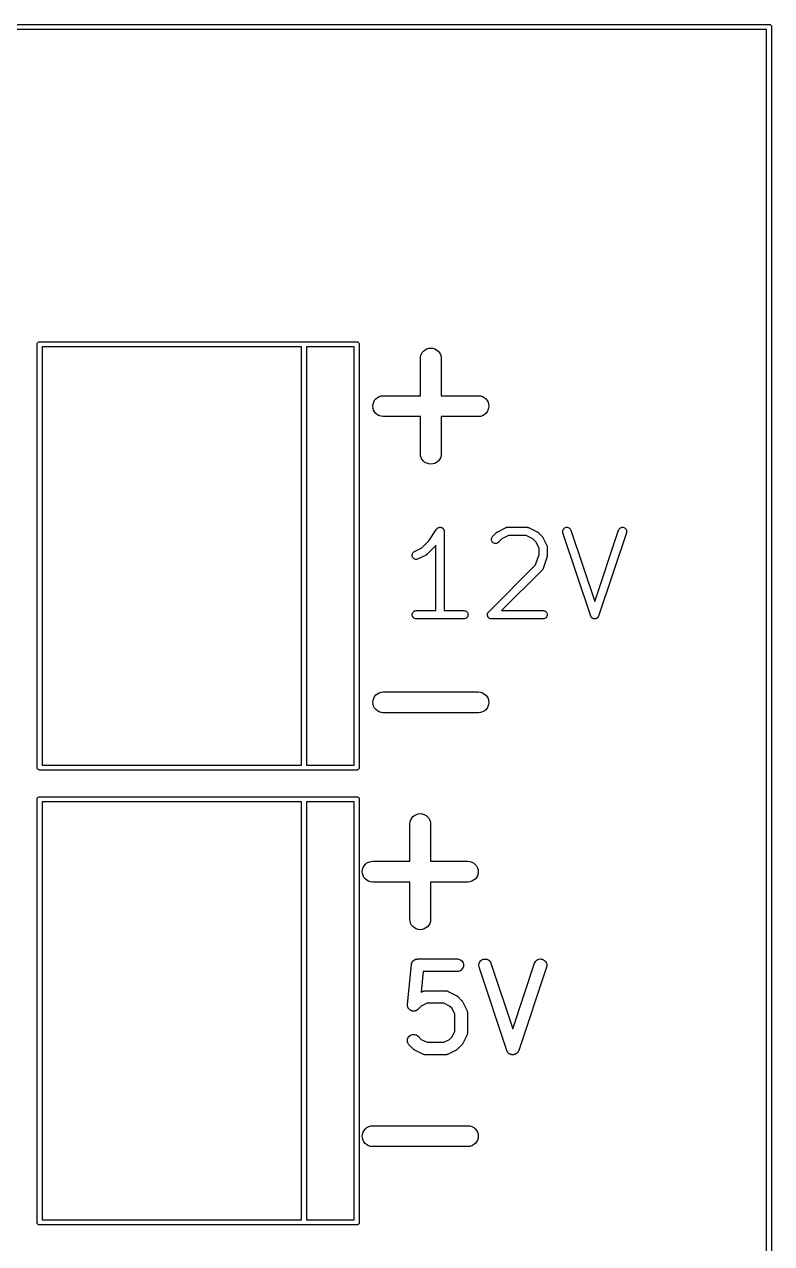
# Model space of a CAD drawing. Extents: x 42 to 158, y -102 to -39.
# Drawn here: x 140.35 to 158.3, y -68.33 to -39.06 of the extents above; entities that cross this region are included whole.
import ezdxf

# ---------------------------------------------------------------- set-up
doc = ezdxf.new("R2010")
doc.units = 0
doc.header["$MEASUREMENT"] = 0
doc.layers.add('BLACK', color=7, linetype='CONTINUOUS')

msp = doc.modelspace()

# ---------------------------------------------------------------- linework, layer by layer
at = {"layer": 'BLACK', "linetype": 'CONTINUOUS'}
for p, q in [((41.6589, -39.056), (158.239, -39.056)), ((158.182, -39.176), (41.716, -39.176)), ((158.182, -101.54), (158.182, -39.176)), ((158.239, -39.056), (158.242, -39.0557)), ((158.242, -39.0557), (158.245, -39.056)), ((158.245, -39.056), (158.245, -39.056)), ((158.245, -39.056), (158.254, -39.0569)), ((158.254, -39.0569), (158.265, -39.0603)), ((158.265, -39.0603), (158.275, -39.0659)), ((158.275, -39.0659), (158.285, -39.0734)), ((158.285, -39.0734), (158.292, -39.0825)), ((158.292, -39.0825), (158.298, -39.0929)), ((158.298, -39.0929), (158.301, -39.1042)), ((158.301, -39.1042), (158.302, -39.116)), ((158.302, -39.116), (158.302, -39.1189)), ((158.302, -39.1189), (158.302, -101.597)), ((140.656, -46.736), (140.657, -46.7242)), ((140.656, -46.7389), (140.656, -46.736)), ((140.656, -56.893), (140.656, -46.7389)), ((140.657, -46.7242), (140.66, -46.7129)), ((140.66, -46.7129), (140.666, -46.7025)), ((140.666, -46.7025), (140.673, -46.6934)), ((140.673, -46.6934), (140.683, -46.6859)), ((140.683, -46.6859), (140.693, -46.6803)), ((140.693, -46.6803), (140.704, -46.6769)), ((140.704, -46.6769), (140.713, -46.676)), ((140.713, -46.676), (140.716, -46.6757)), ((140.716, -46.6757), (140.719, -46.676)), ((140.719, -46.676), (147.063, -46.676)), ((140.776, -46.796), (140.776, -56.836)), ((147.006, -46.796), (140.776, -46.796)), ((147.006, -56.836), (147.006, -46.796)), ((147.063, -46.676), (147.066, -46.6757)), ((147.066, -46.6757), (147.069, -46.676)), ((147.069, -46.676), (148.333, -46.676)), ((147.126, -46.796), (147.126, -56.836)), ((148.276, -46.796), (147.126, -46.796)), ((148.276, -56.836), (148.276, -46.796)), ((148.333, -46.676), (148.336, -46.6757)), ((148.336, -46.6757), (148.339, -46.676)), ((148.339, -46.676), (148.348, -46.6769)), ((148.348, -46.6769), (148.359, -46.6803)), ((148.359, -46.6803), (148.369, -46.6859)), ((148.369, -46.6859), (148.379, -46.6934)), ((148.379, -46.6934), (148.386, -46.7025)), ((148.386, -46.7025), (148.392, -46.7129)), ((148.392, -46.7129), (148.395, -46.7242)), ((148.395, -46.7242), (148.396, -46.736)), ((148.396, -46.736), (148.396, -46.7389)), ((148.396, -46.7389), (148.396, -56.8931)), ((150.02, -46.8456), (150.067, -46.8319)), ((150.067, -46.8319), (150.116, -46.8274)), ((150.116, -46.8274), (150.164, -46.8325)), ((149.864, -47.0739), (149.869, -47.0254)), ((149.864, -47.0774), (149.864, -47.0739)), ((149.864, -47.9703), (149.864, -47.0774)), ((149.869, -47.0254), (149.884, -46.9789)), ((149.884, -46.9789), (149.908, -46.9362)), ((149.908, -46.9362), (149.939, -46.8988)), ((149.939, -46.8988), (149.977, -46.8682)), ((149.977, -46.8682), (150.02, -46.8456)), ((150.164, -46.8325), (150.211, -46.847)), ((150.211, -46.847), (150.254, -46.8702)), ((150.254, -46.8702), (150.291, -46.9013)), ((150.291, -46.9013), (150.322, -46.9391)), ((150.322, -46.9391), (150.345, -46.9822)), ((150.345, -46.9822), (150.359, -47.0289)), ((150.359, -47.0289), (150.364, -47.0774)), ((150.364, -47.0774), (150.364, -47.9703)), ((148.833, -48.0121), (148.876, -47.9891)), ((148.876, -47.9891), (148.923, -47.975)), ((148.923, -47.975), (148.971, -47.9703)), ((148.971, -47.9703), (149.864, -47.9703)), ((150.364, -47.9703), (151.257, -47.9703)), ((151.257, -47.9703), (151.26, -47.9703)), ((151.26, -47.9703), (151.309, -47.9757)), ((151.309, -47.9757), (151.355, -47.9905)), ((151.355, -47.9905), (151.398, -48.014)), ((148.721, -48.2185), (148.726, -48.17)), ((148.726, -48.2671), (148.721, -48.2185)), ((148.726, -48.17), (148.741, -48.1234)), ((148.739, -48.3139), (148.726, -48.2671)), ((148.741, -48.1234), (148.764, -48.0805)), ((148.764, -48.0805), (148.795, -48.0429)), ((148.795, -48.0429), (148.833, -48.0121)), ((151.398, -48.014), (151.435, -48.0454)), ((151.435, -48.0454), (151.466, -48.0834)), ((151.466, -48.0834), (151.489, -48.1266)), ((151.502, -48.2706), (151.487, -48.3172)), ((151.489, -48.1266), (151.502, -48.1734)), ((151.502, -48.1734), (151.507, -48.222)), ((151.507, -48.222), (151.502, -48.2706)), ((148.762, -48.3572), (148.739, -48.3139)), ((148.793, -48.3952), (148.762, -48.3572)), ((148.83, -48.4266), (148.793, -48.3952)), ((148.873, -48.4501), (148.83, -48.4266)), ((148.919, -48.4648), (148.873, -48.4501)), ((148.968, -48.4703), (148.919, -48.4648)), ((148.971, -48.4703), (148.968, -48.4703)), ((149.864, -48.4703), (148.971, -48.4703)), ((149.864, -49.3631), (149.864, -48.4703)), ((151.257, -48.4703), (150.364, -48.4703)), ((150.364, -48.4703), (150.364, -49.3631)), ((151.305, -48.4655), (151.257, -48.4703)), ((151.352, -48.4514), (151.305, -48.4655)), ((151.395, -48.4285), (151.352, -48.4514)), ((151.433, -48.3977), (151.395, -48.4285)), ((151.464, -48.3601), (151.433, -48.3977)), ((151.487, -48.3172), (151.464, -48.3601)), ((149.869, -49.4117), (149.864, -49.3631)), ((149.883, -49.4584), (149.869, -49.4117)), ((149.906, -49.5015), (149.883, -49.4584)), ((150.344, -49.4616), (150.32, -49.5044)), ((150.359, -49.4151), (150.344, -49.4616)), ((150.364, -49.3666), (150.359, -49.4151)), ((150.364, -49.3631), (150.364, -49.3666)), ((149.937, -49.5393), (149.906, -49.5015)), ((149.974, -49.5704), (149.937, -49.5393)), ((150.017, -49.5936), (149.974, -49.5704)), ((150.064, -49.608), (150.017, -49.5936)), ((150.112, -49.6131), (150.064, -49.608)), ((150.161, -49.6087), (150.112, -49.6131)), ((150.208, -49.5949), (150.161, -49.6087)), ((150.251, -49.5723), (150.208, -49.5949)), ((150.289, -49.5418), (150.251, -49.5723)), ((150.32, -49.5044), (150.289, -49.5418)), ((150.068, -51.4508), (150.253, -51.1733)), ((150.253, -51.1733), (150.254, -51.1723)), ((150.254, -51.1721), (150.261, -51.1644)), ((150.254, -51.1723), (150.254, -51.1721)), ((150.254, -51.1723), (150.254, -51.1723)), ((150.254, -51.1723), (150.254, -51.1723)), ((150.261, -51.1644), (150.267, -51.1573)), ((150.267, -51.1572), (150.275, -51.1508)), ((150.267, -51.1573), (150.267, -51.1572)), ((150.267, -51.1573), (150.267, -51.1573)), ((150.275, -51.1508), (150.282, -51.1451)), ((150.282, -51.145), (150.291, -51.1404)), ((150.282, -51.1451), (150.282, -51.145)), ((150.282, -51.1451), (150.282, -51.1451)), ((150.291, -51.1404), (150.299, -51.136)), ((150.299, -51.136), (150.308, -51.1334)), ((150.299, -51.136), (150.299, -51.136)), ((150.299, -51.136), (150.299, -51.136)), ((150.308, -51.1334), (150.318, -51.1305)), ((150.318, -51.1305), (150.327, -51.1297)), ((150.318, -51.1305), (150.318, -51.1305)), ((150.318, -51.1305), (150.318, -51.1305)), ((150.327, -51.1297), (150.337, -51.1288)), ((150.337, -51.1288), (150.337, -51.1288)), ((150.337, -51.1288), (150.346, -51.1297)), ((150.337, -51.1288), (150.337, -51.1288)), ((150.346, -51.1297), (150.357, -51.1308)), ((150.357, -51.1308), (150.357, -51.1308)), ((150.357, -51.1308), (150.357, -51.1308)), ((150.357, -51.1308), (150.365, -51.1335)), ((150.365, -51.1335), (150.375, -51.1366)), ((150.375, -51.1366), (150.375, -51.1366)), ((150.375, -51.1366), (150.375, -51.1366)), ((150.375, -51.1366), (150.384, -51.1412)), ((150.384, -51.1412), (150.392, -51.1459)), ((150.392, -51.1459), (150.392, -51.1459)), ((150.392, -51.1459), (150.393, -51.1459)), ((150.393, -51.1459), (150.4, -51.1522)), ((150.4, -51.1522), (150.407, -51.1583)), ((150.407, -51.1583), (150.407, -51.1584)), ((150.407, -51.1584), (150.408, -51.1584)), ((150.408, -51.1584), (150.414, -51.1658)), ((150.414, -51.1658), (150.42, -51.1734)), ((150.42, -51.1734), (150.42, -51.1735)), ((150.42, -51.1735), (150.42, -51.1736)), ((150.42, -51.1736), (150.424, -51.182)), ((150.424, -51.182), (150.429, -51.1907)), ((150.429, -51.1907), (150.429, -51.1907)), ((150.429, -51.1907), (150.429, -51.1908)), ((150.429, -51.1908), (150.432, -51.1995)), ((150.432, -51.1995), (150.435, -51.2093)), ((150.435, -51.2093), (150.435, -51.2094)), ((150.435, -51.2094), (150.435, -51.2095)), ((150.435, -51.2095), (150.435, -51.2185)), ((150.435, -51.2185), (150.436, -51.2288)), ((151.72, -51.2346), (151.911, -51.1393)), ((151.911, -51.1393), (151.912, -51.1387)), ((151.912, -51.1387), (151.915, -51.1377)), ((151.915, -51.1377), (151.917, -51.1363)), ((151.917, -51.1363), (151.924, -51.1343)), ((151.924, -51.1343), (151.93, -51.132)), ((151.93, -51.132), (151.933, -51.1315)), ((151.933, -51.1315), (151.936, -51.1307)), ((151.936, -51.1307), (151.943, -51.13)), ((151.943, -51.13), (151.95, -51.1289)), ((151.95, -51.1289), (151.953, -51.129)), ((151.953, -51.129), (151.956, -51.1288)), ((151.956, -51.1288), (152.432, -51.1288)), ((152.432, -51.1288), (152.433, -51.1288)), ((152.433, -51.1288), (152.436, -51.1291)), ((152.436, -51.1291), (152.439, -51.129)), ((152.439, -51.129), (152.446, -51.1302)), ((152.446, -51.1302), (152.453, -51.1309)), ((152.453, -51.1309), (152.455, -51.1318)), ((152.455, -51.1318), (152.458, -51.1323)), ((152.458, -51.1323), (152.465, -51.1348)), ((152.465, -51.1348), (152.471, -51.1368)), ((152.471, -51.1368), (152.474, -51.1383)), ((152.474, -51.1383), (152.476, -51.1393)), ((152.476, -51.1393), (152.667, -51.2346)), ((153.284, -51.2205), (153.288, -51.2013)), ((153.285, -51.24), (153.284, -51.2205)), ((153.288, -51.2013), (153.295, -51.1831)), ((153.295, -51.1831), (153.306, -51.1667)), ((153.306, -51.1667), (153.319, -51.1526)), ((153.319, -51.1526), (153.335, -51.1415)), ((153.335, -51.1415), (153.353, -51.1337)), ((153.353, -51.1337), (153.372, -51.1295)), ((153.372, -51.1295), (153.392, -51.1291)), ((153.392, -51.1291), (153.411, -51.1324)), ((153.411, -51.1324), (153.429, -51.1395)), ((153.429, -51.1395), (153.446, -51.1499)), ((153.446, -51.1499), (153.46, -51.1634)), ((153.46, -51.1634), (153.471, -51.1793)), ((153.471, -51.1793), (153.479, -51.1971)), ((153.479, -51.1971), (154.051, -52.9125)), ((154.051, -52.9125), (154.623, -51.1971)), ((154.623, -51.1958), (154.631, -51.1781)), ((154.623, -51.1971), (154.623, -51.1958)), ((154.631, -51.1781), (154.643, -51.1623)), ((154.643, -51.1623), (154.657, -51.1491)), ((154.657, -51.1491), (154.674, -51.1389)), ((154.674, -51.1389), (154.692, -51.1321)), ((154.692, -51.1321), (154.711, -51.129)), ((154.711, -51.129), (154.731, -51.1296)), ((154.731, -51.1296), (154.75, -51.1341)), ((154.75, -51.1341), (154.767, -51.1422)), ((154.767, -51.1422), (154.783, -51.1536)), ((154.783, -51.1536), (154.797, -51.1678)), ((154.797, -51.1678), (154.807, -51.1844)), ((154.807, -51.1844), (154.814, -51.2026)), ((154.814, -51.2026), (154.817, -51.2218)), ((154.817, -51.2218), (154.817, -51.2414)), ((149.896, -51.6228), (150.068, -51.4508)), ((150.436, -51.2288), (150.436, -53.1288)), ((151.57, -51.4189), (151.572, -51.3995)), ((151.572, -51.4383), (151.57, -51.4189)), ((151.572, -51.3995), (151.577, -51.3808)), ((151.577, -51.457), (151.572, -51.4383)), ((151.577, -51.3808), (151.587, -51.3636)), ((151.586, -51.4743), (151.577, -51.457)), ((151.599, -51.4895), (151.586, -51.4743)), ((151.587, -51.3636), (151.599, -51.3485)), ((151.599, -51.3485), (151.694, -51.2533)), ((151.614, -51.5019), (151.599, -51.4895)), ((151.631, -51.5113), (151.614, -51.5019)), ((151.649, -51.5171), (151.631, -51.5113)), ((151.707, -51.5121), (151.688, -51.5175)), ((151.694, -51.2533), (151.695, -51.2523)), ((151.695, -51.2523), (151.7, -51.2488)), ((151.7, -51.2488), (151.704, -51.2449)), ((151.704, -51.2449), (151.707, -51.2427)), ((151.707, -51.2427), (151.711, -51.2401)), ((151.724, -51.5031), (151.707, -51.5121)), ((151.711, -51.2401), (151.716, -51.2375)), ((151.716, -51.2375), (151.72, -51.2346)), ((151.74, -51.4909), (151.724, -51.5031)), ((151.741, -51.4899), (151.74, -51.4909)), ((151.824, -51.4062), (151.741, -51.4899)), ((151.979, -51.3288), (151.824, -51.4062)), ((152.408, -51.3288), (151.979, -51.3288)), ((152.563, -51.4062), (152.408, -51.3288)), ((152.635, -51.4785), (152.563, -51.4062)), ((152.713, -51.6333), (152.635, -51.4785)), ((152.667, -51.2346), (152.668, -51.2352)), ((152.668, -51.2352), (152.673, -51.2382)), ((152.673, -51.2382), (152.678, -51.2409)), ((152.678, -51.2409), (152.681, -51.2435)), ((152.681, -51.2435), (152.685, -51.2458)), ((152.685, -51.2458), (152.689, -51.2497)), ((152.689, -51.2497), (152.693, -51.2533)), ((152.693, -51.2533), (152.788, -51.3485)), ((152.788, -51.3485), (152.789, -51.3495)), ((152.789, -51.3495), (152.793, -51.3539)), ((152.793, -51.3539), (152.796, -51.358)), ((152.796, -51.358), (152.799, -51.3615)), ((152.799, -51.3615), (152.801, -51.3648)), ((152.801, -51.3648), (152.804, -51.3698)), ((152.804, -51.3698), (152.807, -51.3745)), ((152.807, -51.3745), (152.902, -51.565)), ((153.289, -51.2591), (153.285, -51.24)), ((153.289, -51.2604), (153.289, -51.2591)), ((153.956, -53.2604), (153.289, -51.2604)), ((154.812, -51.2604), (154.146, -53.2604)), ((154.817, -51.2414), (154.812, -51.2604)), ((149.665, -51.8068), (149.666, -51.7873)), ((149.668, -51.826), (149.665, -51.8068)), ((149.666, -51.7873), (149.67, -51.7682)), ((149.67, -51.7682), (149.678, -51.7504)), ((149.678, -51.7504), (149.69, -51.7345)), ((149.69, -51.7345), (149.704, -51.7211)), ((149.704, -51.7211), (149.72, -51.7107)), ((149.72, -51.7107), (149.896, -51.6228)), ((150, -51.7944), (149.81, -51.8896)), ((150.005, -51.7914), (150, -51.7944)), ((150.01, -51.7888), (150.005, -51.7914)), ((150.013, -51.7862), (150.01, -51.7888)), ((150.017, -51.784), (150.013, -51.7862)), ((150.021, -51.7801), (150.017, -51.784)), ((150.025, -51.7766), (150.021, -51.7801)), ((150.026, -51.7757), (150.025, -51.7766)), ((150.217, -51.5852), (150.026, -51.7757)), ((150.223, -51.5781), (150.217, -51.5852)), ((150.228, -51.5711), (150.223, -51.5781)), ((150.229, -51.5701), (150.228, -51.5711)), ((150.236, -51.559), (150.229, -51.5699)), ((150.229, -51.5699), (150.229, -51.5701)), ((150.229, -51.5701), (150.229, -51.5701)), ((150.229, -51.5701), (150.229, -51.5701)), ((150.236, -53.1288), (150.236, -51.559)), ((151.669, -51.5192), (151.649, -51.5171)), ((151.688, -51.5175), (151.669, -51.5192)), ((152.63, -52.0319), (152.713, -51.784)), ((152.713, -51.784), (152.713, -51.6333)), ((152.902, -51.565), (152.903, -51.5662)), ((152.903, -51.5662), (152.904, -51.569)), ((152.904, -51.569), (152.905, -51.5716)), ((152.905, -51.5716), (152.907, -51.5782)), ((152.907, -51.5782), (152.909, -51.5846)), ((152.909, -51.5846), (152.91, -51.5875)), ((152.91, -51.5875), (152.911, -51.5903)), ((152.911, -51.5903), (152.911, -51.5971)), ((152.911, -51.5971), (152.912, -51.6038)), ((152.912, -51.6038), (152.912, -51.6068)), ((152.912, -51.6068), (152.913, -51.6097)), ((152.913, -51.8016), (152.912, -51.8072)), ((152.912, -51.8072), (152.912, -51.8128)), ((152.913, -51.6097), (152.913, -51.8002)), ((152.913, -51.8002), (152.913, -51.8016)), ((149.675, -51.8443), (149.668, -51.826)), ((149.686, -51.8609), (149.675, -51.8443)), ((149.699, -51.8752), (149.686, -51.8609)), ((149.715, -51.8866), (149.699, -51.8752)), ((149.732, -51.8947), (149.715, -51.8866)), ((149.751, -51.8993), (149.732, -51.8947)), ((149.771, -51.9), (149.751, -51.8993)), ((149.79, -51.897), (149.771, -51.9)), ((149.809, -51.8902), (149.79, -51.897)), ((149.81, -51.8896), (149.809, -51.8902)), ((151.504, -53.158), (152.63, -52.0319)), ((152.908, -51.8318), (152.812, -52.1175)), ((152.909, -51.8263), (152.908, -51.8318)), ((152.91, -51.821), (152.909, -51.8263)), ((152.911, -51.8168), (152.91, -51.821)), ((152.912, -51.8128), (152.911, -51.8168)), ((152.788, -52.1566), (151.816, -53.1288)), ((152.79, -52.1543), (152.788, -52.1566)), ((152.792, -52.1523), (152.79, -52.1543)), ((152.796, -52.1468), (152.792, -52.1523)), ((152.801, -52.1415), (152.796, -52.1468)), ((152.802, -52.1389), (152.801, -52.1415)), ((152.804, -52.1366), (152.802, -52.1389)), ((152.807, -52.1304), (152.804, -52.1366)), ((152.81, -52.1243), (152.807, -52.1304)), ((152.811, -52.1215), (152.81, -52.1243)), ((152.812, -52.1188), (152.811, -52.1215)), ((152.812, -52.1175), (152.812, -52.1188)), ((149.665, -53.2281), (149.667, -53.2087)), ((149.667, -53.2475), (149.665, -53.2281)), ((149.667, -53.2087), (149.673, -53.19)), ((149.672, -53.2662), (149.667, -53.2475)), ((149.681, -53.2835), (149.672, -53.2662)), ((149.673, -53.19), (149.682, -53.1728)), ((149.682, -53.1728), (149.695, -53.1578)), ((149.695, -53.1578), (149.71, -53.1455)), ((149.71, -53.1455), (149.727, -53.1363)), ((149.727, -53.1363), (149.746, -53.1307)), ((149.746, -53.1307), (149.765, -53.1288)), ((149.765, -53.1288), (150.236, -53.1288)), ((150.436, -53.1288), (150.908, -53.1288)), ((150.908, -53.1288), (150.909, -53.1288)), ((150.909, -53.1288), (150.929, -53.1309)), ((150.929, -53.1309), (150.947, -53.1368)), ((150.947, -53.1368), (150.964, -53.1462)), ((150.964, -53.1462), (150.979, -53.1588)), ((150.979, -53.1588), (150.992, -53.174)), ((151, -53.2675), (150.991, -53.2847)), ((150.992, -53.174), (151.001, -53.1913)), ((151.006, -53.2489), (151, -53.2675)), ((151.001, -53.1913), (151.006, -53.21)), ((151.006, -53.21), (151.008, -53.2295)), ((151.008, -53.2295), (151.006, -53.2489)), ((151.475, -53.2281), (151.476, -53.2183)), ((151.475, -53.2282), (151.475, -53.2281)), ((151.475, -53.2284), (151.475, -53.2282)), ((151.475, -53.2378), (151.475, -53.2284)), ((151.476, -53.2475), (151.475, -53.2378)), ((151.476, -53.2183), (151.477, -53.209)), ((151.476, -53.2477), (151.476, -53.2475)), ((151.476, -53.2478), (151.476, -53.2477)), ((151.479, -53.2571), (151.476, -53.2478)), ((151.477, -53.2087), (151.479, -53.1995)), ((151.477, -53.2088), (151.477, -53.2087)), ((151.477, -53.209), (151.477, -53.2088)), ((151.479, -53.1995), (151.482, -53.1903)), ((151.482, -53.2662), (151.479, -53.2571)), ((151.482, -53.19), (151.487, -53.1816)), ((151.482, -53.1902), (151.482, -53.19)), ((151.482, -53.1903), (151.482, -53.1902)), ((151.482, -53.2664), (151.482, -53.2662)), ((151.482, -53.2665), (151.482, -53.2664)), ((151.487, -53.2751), (151.482, -53.2665)), ((151.487, -53.1816), (151.491, -53.1731)), ((151.491, -53.1731), (151.492, -53.173)), ((151.492, -53.1728), (151.498, -53.1655)), ((151.492, -53.173), (151.492, -53.1728)), ((151.498, -53.1655), (151.504, -53.158)), ((151.816, -53.1288), (152.813, -53.1288)), ((152.813, -53.1288), (152.814, -53.1288)), ((152.814, -53.1288), (152.833, -53.1309)), ((152.833, -53.1309), (152.852, -53.1368)), ((152.852, -53.1368), (152.869, -53.1462)), ((152.869, -53.1462), (152.884, -53.1588)), ((152.884, -53.1588), (152.896, -53.174)), ((152.896, -53.174), (152.905, -53.1913)), ((152.905, -53.2675), (152.896, -53.2847)), ((152.905, -53.1913), (152.911, -53.21)), ((152.911, -53.2489), (152.905, -53.2675)), ((152.911, -53.21), (152.913, -53.2295)), ((152.913, -53.2295), (152.911, -53.2489)), ((153.959, -53.2667), (153.956, -53.2604)), ((153.961, -53.2732), (153.959, -53.2667)), ((154.142, -53.268), (154.14, -53.2744)), ((154.145, -53.2617), (154.142, -53.268)), ((154.146, -53.2604), (154.145, -53.2617)), ((149.694, -53.2987), (149.681, -53.2835)), ((149.709, -53.3113), (149.694, -53.2987)), ((149.726, -53.3207), (149.709, -53.3113)), ((149.744, -53.3266), (149.726, -53.3207)), ((149.764, -53.3288), (149.744, -53.3266)), ((149.765, -53.3288), (149.764, -53.3288)), ((150.908, -53.3288), (149.765, -53.3288)), ((150.927, -53.3269), (150.908, -53.3288)), ((150.946, -53.3212), (150.927, -53.3269)), ((150.963, -53.3121), (150.946, -53.3212)), ((150.978, -53.2997), (150.963, -53.3121)), ((150.991, -53.2847), (150.978, -53.2997)), ((151.491, -53.2835), (151.487, -53.2751)), ((151.491, -53.2837), (151.491, -53.2835)), ((151.491, -53.2838), (151.491, -53.2837)), ((151.497, -53.2915), (151.491, -53.2838)), ((151.503, -53.2987), (151.497, -53.2915)), ((151.503, -53.2988), (151.503, -53.2987)), ((151.503, -53.299), (151.503, -53.2988)), ((151.511, -53.3053), (151.503, -53.299)), ((151.518, -53.3113), (151.511, -53.3053)), ((151.518, -53.3114), (151.518, -53.3113)), ((151.518, -53.3115), (151.518, -53.3114)), ((151.527, -53.316), (151.518, -53.3115)), ((151.535, -53.3207), (151.527, -53.316)), ((151.535, -53.3208), (151.535, -53.3207)), ((151.535, -53.3207), (151.535, -53.3207)), ((151.544, -53.3236), (151.535, -53.3208)), ((151.554, -53.3266), (151.544, -53.3236)), ((151.563, -53.3277), (151.554, -53.3266)), ((151.554, -53.3266), (151.554, -53.3266)), ((151.554, -53.3266), (151.554, -53.3266)), ((151.573, -53.3288), (151.563, -53.3277)), ((151.574, -53.3288), (151.573, -53.3288)), ((151.575, -53.3288), (151.574, -53.3288)), ((151.574, -53.3288), (151.574, -53.3288)), ((151.574, -53.3288), (151.574, -53.3288)), ((152.813, -53.3288), (151.575, -53.3288)), ((152.832, -53.3269), (152.813, -53.3288)), ((152.851, -53.3212), (152.832, -53.3269)), ((152.868, -53.3121), (152.851, -53.3212)), ((152.883, -53.2997), (152.868, -53.3121)), ((152.896, -53.2847), (152.883, -53.2997)), ((153.963, -53.2756), (153.961, -53.2732)), ((153.964, -53.2782), (153.963, -53.2756)), ((153.968, -53.2839), (153.964, -53.2782)), ((153.971, -53.2897), (153.968, -53.2839)), ((153.973, -53.2918), (153.971, -53.2897)), ((153.975, -53.2941), (153.973, -53.2918)), ((153.98, -53.2989), (153.975, -53.2941)), ((153.985, -53.304), (153.98, -53.2989)), ((153.987, -53.3056), (153.985, -53.304)), ((153.989, -53.3076), (153.987, -53.3056)), ((153.995, -53.3113), (153.989, -53.3076)), ((154.001, -53.3153), (153.995, -53.3113)), ((154.003, -53.3165), (154.001, -53.3153)), ((154.006, -53.318), (154.003, -53.3165)), ((154.012, -53.3205), (154.006, -53.318)), ((154.018, -53.3234), (154.012, -53.3205)), ((154.021, -53.3241), (154.018, -53.3234)), ((154.024, -53.3251), (154.021, -53.3241)), ((154.031, -53.3263), (154.024, -53.3251)), ((154.037, -53.3279), (154.031, -53.3263)), ((154.04, -53.328), (154.037, -53.3279)), ((154.043, -53.3285), (154.04, -53.328)), ((154.05, -53.3283), (154.043, -53.3285)), ((154.057, -53.3286), (154.05, -53.3283)), ((154.06, -53.3281), (154.057, -53.3286)), ((154.063, -53.3281), (154.06, -53.3281)), ((154.069, -53.3266), (154.063, -53.3281)), ((154.076, -53.3255), (154.069, -53.3266)), ((154.079, -53.3245), (154.076, -53.3255)), ((154.082, -53.3238), (154.079, -53.3245)), ((154.088, -53.3211), (154.082, -53.3238)), ((154.095, -53.3187), (154.088, -53.3211)), ((154.097, -53.3172), (154.095, -53.3187)), ((154.1, -53.316), (154.097, -53.3172)), ((154.105, -53.3121), (154.1, -53.316)), ((154.111, -53.3085), (154.105, -53.3121)), ((154.113, -53.3065), (154.111, -53.3085)), ((154.116, -53.3049), (154.113, -53.3065)), ((154.12, -53.2999), (154.116, -53.3049)), ((154.126, -53.2952), (154.12, -53.2999)), ((154.127, -53.2929), (154.126, -53.2952)), ((154.129, -53.2908), (154.127, -53.2929)), ((154.133, -53.285), (154.129, -53.2908)), ((154.137, -53.2794), (154.133, -53.285)), ((154.138, -53.2768), (154.137, -53.2794)), ((154.14, -53.2744), (154.138, -53.2768)), ((148.721, -55.3305), (148.726, -55.282)), ((148.726, -55.282), (148.741, -55.2354)), ((148.741, -55.2354), (148.764, -55.1925)), ((148.764, -55.1925), (148.795, -55.1549)), ((148.795, -55.1549), (148.833, -55.1241)), ((148.833, -55.1241), (148.876, -55.1011)), ((148.876, -55.1011), (148.923, -55.087)), ((148.923, -55.087), (148.971, -55.0823)), ((148.971, -55.0823), (151.257, -55.0823)), ((151.257, -55.0823), (151.26, -55.0823)), ((151.26, -55.0823), (151.309, -55.0877)), ((151.309, -55.0877), (151.355, -55.1025)), ((151.355, -55.1025), (151.398, -55.126)), ((151.398, -55.126), (151.435, -55.1574)), ((151.435, -55.1574), (151.466, -55.1954)), ((151.466, -55.1954), (151.489, -55.2386)), ((151.489, -55.2386), (151.502, -55.2854)), ((151.502, -55.2854), (151.507, -55.334)), ((148.726, -55.3791), (148.721, -55.3305)), ((148.739, -55.4259), (148.726, -55.3791)), ((148.762, -55.4692), (148.739, -55.4259)), ((148.793, -55.5072), (148.762, -55.4692)), ((148.83, -55.5386), (148.793, -55.5072)), ((148.873, -55.5621), (148.83, -55.5386)), ((148.919, -55.5768), (148.873, -55.5621)), ((148.968, -55.5823), (148.919, -55.5768)), ((148.971, -55.5823), (148.968, -55.5823)), ((151.257, -55.5823), (148.971, -55.5823)), ((151.305, -55.5775), (151.257, -55.5823)), ((151.352, -55.5634), (151.305, -55.5775)), ((151.395, -55.5405), (151.352, -55.5634)), ((151.433, -55.5097), (151.395, -55.5405)), ((151.464, -55.4721), (151.433, -55.5097)), ((151.487, -55.4292), (151.464, -55.4721)), ((151.502, -55.3826), (151.487, -55.4292)), ((151.507, -55.334), (151.502, -55.3826)), ((140.656, -56.896), (140.656, -56.893)), ((140.657, -56.9078), (140.656, -56.896)), ((140.66, -56.9191), (140.657, -56.9078)), ((140.666, -56.9295), (140.66, -56.9191)), ((140.673, -56.9386), (140.666, -56.9295)), ((140.683, -56.9461), (140.673, -56.9386)), ((140.693, -56.9517), (140.683, -56.9461)), ((140.704, -56.9551), (140.693, -56.9517)), ((140.713, -56.956), (140.704, -56.9551)), ((140.716, -56.9563), (140.713, -56.956)), ((140.713, -56.956), (140.713, -56.956)), ((140.719, -56.956), (140.716, -56.9563)), ((147.063, -56.956), (140.719, -56.956)), ((140.776, -56.836), (147.006, -56.836)), ((147.066, -56.9563), (147.063, -56.956)), ((147.069, -56.956), (147.066, -56.9563)), ((148.333, -56.956), (147.069, -56.956)), ((147.126, -56.836), (148.276, -56.836)), ((148.336, -56.9563), (148.333, -56.956)), ((148.339, -56.956), (148.336, -56.9563)), ((148.348, -56.9551), (148.339, -56.956)), ((148.339, -56.956), (148.339, -56.956)), ((148.359, -56.9517), (148.348, -56.9551)), ((148.369, -56.9461), (148.359, -56.9517)), ((148.379, -56.9386), (148.369, -56.9461)), ((148.386, -56.9295), (148.379, -56.9386)), ((148.392, -56.9191), (148.386, -56.9295)), ((148.395, -56.9078), (148.392, -56.9191)), ((148.396, -56.896), (148.395, -56.9078)), ((148.396, -56.8931), (148.396, -56.896)), ((140.656, -57.658), (140.657, -57.6462)), ((140.656, -57.6609), (140.656, -57.658)), ((140.656, -67.815), (140.656, -57.6609)), ((140.657, -57.6462), (140.66, -57.6349)), ((140.66, -57.6349), (140.666, -57.6245)), ((140.666, -57.6245), (140.673, -57.6154)), ((140.673, -57.6154), (140.683, -57.6079)), ((140.683, -57.6079), (140.693, -57.6023)), ((140.693, -57.6023), (140.704, -57.5989)), ((140.704, -57.5989), (140.713, -57.598)), ((140.713, -57.598), (140.716, -57.5977)), ((140.716, -57.5977), (140.719, -57.598)), ((140.719, -57.598), (147.063, -57.598)), ((147.063, -57.598), (147.066, -57.5977)), ((147.066, -57.5977), (147.069, -57.598)), ((147.069, -57.598), (148.333, -57.598)), ((148.333, -57.598), (148.336, -57.5977)), ((148.336, -57.5977), (148.339, -57.598)), ((148.339, -57.598), (148.348, -57.5989)), ((148.348, -57.5989), (148.359, -57.6023)), ((148.359, -57.6023), (148.369, -57.6079)), ((148.369, -57.6079), (148.379, -57.6154)), ((148.379, -57.6154), (148.386, -57.6245)), ((148.386, -57.6245), (148.392, -57.6349)), ((148.392, -57.6349), (148.395, -57.6462)), ((148.395, -57.6462), (148.396, -57.658)), ((148.396, -57.658), (148.396, -57.6609)), ((148.396, -57.6609), (148.396, -67.8151)), ((140.776, -57.718), (140.776, -67.758)), ((147.006, -57.718), (140.776, -57.718)), ((147.006, -67.758), (147.006, -57.718)), ((147.126, -57.718), (147.126, -67.758)), ((148.276, -57.718), (147.126, -57.718)), ((148.276, -67.758), (148.276, -57.718)), ((149.61, -58.2499), (149.615, -58.2014)), ((149.615, -58.2014), (149.63, -58.1549)), ((149.63, -58.1549), (149.654, -58.1122)), ((149.654, -58.1122), (149.685, -58.0748)), ((149.685, -58.0748), (149.723, -58.0442)), ((149.723, -58.0442), (149.766, -58.0216)), ((149.766, -58.0216), (149.813, -58.0079)), ((149.813, -58.0079), (149.862, -58.0034)), ((149.862, -58.0034), (149.91, -58.0085)), ((149.91, -58.0085), (149.957, -58.023)), ((149.957, -58.023), (150, -58.0462)), ((150, -58.0462), (150.037, -58.0773)), ((150.037, -58.0773), (150.068, -58.1151)), ((150.068, -58.1151), (150.091, -58.1582)), ((150.091, -58.1582), (150.105, -58.2049)), ((150.105, -58.2049), (150.11, -58.2534)), ((149.61, -58.2534), (149.61, -58.2499)), ((149.61, -59.1463), (149.61, -58.2534)), ((150.11, -58.2534), (150.11, -59.1463)), ((148.467, -59.3945), (148.472, -59.346)), ((148.472, -59.4431), (148.467, -59.3945)), ((148.472, -59.346), (148.487, -59.2994)), ((148.487, -59.2994), (148.51, -59.2565)), ((148.51, -59.2565), (148.541, -59.2189)), ((148.541, -59.2189), (148.579, -59.1881)), ((148.579, -59.1881), (148.622, -59.1651)), ((148.622, -59.1651), (148.669, -59.151)), ((148.669, -59.151), (148.717, -59.1463)), ((148.717, -59.1463), (149.61, -59.1463)), ((150.11, -59.1463), (151.003, -59.1463)), ((151.003, -59.1463), (151.006, -59.1463)), ((151.006, -59.1463), (151.055, -59.1517)), ((151.055, -59.1517), (151.101, -59.1665)), ((151.101, -59.1665), (151.144, -59.19)), ((151.144, -59.19), (151.181, -59.2214)), ((151.181, -59.2214), (151.212, -59.2594)), ((151.212, -59.2594), (151.235, -59.3026)), ((151.235, -59.3026), (151.248, -59.3494)), ((151.248, -59.3494), (151.253, -59.398)), ((151.253, -59.398), (151.248, -59.4466)), ((148.485, -59.4899), (148.472, -59.4431)), ((148.508, -59.5332), (148.485, -59.4899)), ((148.539, -59.5712), (148.508, -59.5332)), ((148.576, -59.6026), (148.539, -59.5712)), ((148.619, -59.6261), (148.576, -59.6026)), ((148.665, -59.6408), (148.619, -59.6261)), ((148.714, -59.6463), (148.665, -59.6408)), ((148.717, -59.6463), (148.714, -59.6463)), ((149.61, -59.6463), (148.717, -59.6463)), ((149.61, -60.5391), (149.61, -59.6463)), ((151.003, -59.6463), (150.11, -59.6463)), ((150.11, -59.6463), (150.11, -60.5391)), ((151.051, -59.6415), (151.003, -59.6463)), ((151.098, -59.6274), (151.051, -59.6415)), ((151.141, -59.6045), (151.098, -59.6274)), ((151.179, -59.5737), (151.141, -59.6045)), ((151.21, -59.5361), (151.179, -59.5737)), ((151.233, -59.4932), (151.21, -59.5361)), ((151.248, -59.4466), (151.233, -59.4932)), ((149.615, -60.5877), (149.61, -60.5391)), ((149.629, -60.6344), (149.615, -60.5877)), ((150.11, -60.5426), (150.105, -60.5911)), ((150.11, -60.5391), (150.11, -60.5426)), ((149.652, -60.6775), (149.629, -60.6344)), ((149.683, -60.7153), (149.652, -60.6775)), ((149.72, -60.7464), (149.683, -60.7153)), ((149.763, -60.7696), (149.72, -60.7464)), ((149.81, -60.784), (149.763, -60.7696)), ((149.858, -60.7891), (149.81, -60.784)), ((149.907, -60.7847), (149.858, -60.7891)), ((149.954, -60.7709), (149.907, -60.7847)), ((149.997, -60.7483), (149.954, -60.7709)), ((150.035, -60.7178), (149.997, -60.7483)), ((150.066, -60.6804), (150.035, -60.7178)), ((150.09, -60.6376), (150.066, -60.6804)), ((150.105, -60.5911), (150.09, -60.6376)), ((149.552, -62.5802), (149.647, -61.6278)), ((149.647, -61.6278), (149.648, -61.6258)), ((149.648, -61.6258), (149.649, -61.6192)), ((149.649, -61.6192), (149.65, -61.6126)), ((149.65, -61.6126), (149.652, -61.605)), ((149.652, -61.605), (149.654, -61.5971)), ((149.654, -61.5971), (149.656, -61.591)), ((149.656, -61.591), (149.658, -61.5846)), ((149.658, -61.5846), (149.662, -61.5776)), ((149.662, -61.5776), (149.665, -61.5702)), ((149.665, -61.5702), (149.669, -61.5648)), ((149.669, -61.5648), (149.672, -61.5589)), ((149.672, -61.5589), (149.677, -61.5527)), ((149.677, -61.5527), (149.682, -61.5461)), ((149.682, -61.5461), (149.687, -61.5415)), ((149.687, -61.5415), (149.691, -61.5363)), ((149.691, -61.5363), (149.697, -61.5313)), ((149.697, -61.5313), (149.703, -61.5257)), ((149.703, -61.5257), (149.708, -61.522)), ((149.708, -61.522), (149.714, -61.5178)), ((149.714, -61.5178), (149.721, -61.5141)), ((149.721, -61.5141), (149.727, -61.5097)), ((149.727, -61.5097), (149.734, -61.5072)), ((149.734, -61.5072), (149.74, -61.5041)), ((149.74, -61.5041), (149.747, -61.5018)), ((149.747, -61.5018), (149.755, -61.4988)), ((149.755, -61.4988), (149.761, -61.4975)), ((149.761, -61.4975), (149.768, -61.4956)), ((149.768, -61.4956), (149.775, -61.4948)), ((149.775, -61.4948), (149.783, -61.4934)), ((149.783, -61.4934), (149.79, -61.4934)), ((149.79, -61.4934), (149.797, -61.4928)), ((149.797, -61.4928), (150.749, -61.4928)), ((150.749, -61.4928), (150.751, -61.4928)), ((150.751, -61.4928), (150.78, -61.496)), ((150.78, -61.496), (150.808, -61.5049)), ((150.808, -61.5049), (150.834, -61.519)), ((150.855, -61.7492), (150.832, -61.7677)), ((150.834, -61.519), (150.856, -61.5378)), ((150.873, -61.7266), (150.855, -61.7492)), ((150.856, -61.5378), (150.875, -61.5606)), ((150.887, -61.7009), (150.873, -61.7266)), ((150.875, -61.5606), (150.888, -61.5866)), ((150.896, -61.6729), (150.887, -61.7009)), ((150.888, -61.5866), (150.896, -61.6147)), ((150.896, -61.6147), (150.899, -61.6438)), ((150.899, -61.6438), (150.896, -61.6729)), ((151.266, -61.6303), (151.272, -61.6015)), ((151.267, -61.6596), (151.266, -61.6303)), ((151.273, -61.6882), (151.267, -61.6596)), ((151.272, -61.6015), (151.282, -61.5743)), ((151.273, -61.6902), (151.273, -61.6882)), ((151.94, -63.6902), (151.273, -61.6902)), ((151.282, -61.5743), (151.298, -61.5497)), ((151.298, -61.5497), (151.318, -61.5286)), ((151.318, -61.5286), (151.342, -61.5119)), ((151.342, -61.5119), (151.369, -61.5001)), ((151.369, -61.5001), (151.398, -61.4938)), ((151.398, -61.4938), (151.427, -61.4932)), ((151.427, -61.4932), (151.456, -61.4983)), ((151.456, -61.4983), (151.483, -61.5088)), ((151.483, -61.5088), (151.508, -61.5245)), ((151.508, -61.5245), (151.529, -61.5447)), ((151.529, -61.5447), (151.546, -61.5686)), ((151.546, -61.5686), (151.558, -61.5953)), ((151.558, -61.5953), (152.082, -63.1684)), ((152.082, -63.1684), (152.607, -61.5953)), ((152.891, -61.6902), (152.225, -63.6902)), ((152.607, -61.5933), (152.62, -61.5668)), ((152.607, -61.5953), (152.607, -61.5933)), ((152.62, -61.5668), (152.637, -61.5431)), ((152.637, -61.5431), (152.658, -61.5232)), ((152.658, -61.5232), (152.683, -61.5079)), ((152.683, -61.5079), (152.711, -61.4977)), ((152.711, -61.4977), (152.74, -61.4931)), ((152.74, -61.4931), (152.769, -61.4941)), ((152.769, -61.4941), (152.797, -61.5008)), ((152.797, -61.5008), (152.824, -61.5129)), ((152.824, -61.5129), (152.848, -61.53)), ((152.848, -61.53), (152.868, -61.5513)), ((152.868, -61.5513), (152.883, -61.5761)), ((152.883, -61.5761), (152.894, -61.6035)), ((152.898, -61.6617), (152.891, -61.6902)), ((152.894, -61.6035), (152.899, -61.6324)), ((152.899, -61.6324), (152.898, -61.6617)), ((149.932, -61.7928), (149.883, -62.2891)), ((150.749, -61.7928), (149.932, -61.7928)), ((150.778, -61.7899), (150.749, -61.7928)), ((150.806, -61.7814), (150.778, -61.7899)), ((150.832, -61.7677), (150.806, -61.7814)), ((149.883, -62.2891), (149.92, -62.2705)), ((149.92, -62.2705), (149.922, -62.2696)), ((149.922, -62.2696), (149.926, -62.2681)), ((149.926, -62.2681), (149.93, -62.266)), ((149.93, -62.266), (149.94, -62.263)), ((149.94, -62.263), (149.949, -62.2595)), ((149.949, -62.2595), (149.954, -62.2588)), ((149.954, -62.2588), (149.958, -62.2575)), ((149.958, -62.2575), (149.968, -62.2565)), ((149.968, -62.2565), (149.978, -62.2549)), ((149.978, -62.2549), (149.983, -62.2551)), ((149.983, -62.2551), (149.987, -62.2547)), ((149.987, -62.2547), (150.463, -62.2547)), ((150.463, -62.2547), (150.465, -62.2547)), ((150.465, -62.2547), (150.47, -62.2552)), ((150.47, -62.2552), (150.474, -62.2551)), ((150.474, -62.2551), (150.484, -62.2568)), ((150.484, -62.2568), (150.495, -62.2579)), ((150.495, -62.2579), (150.499, -62.2593)), ((150.499, -62.2593), (150.503, -62.26)), ((150.503, -62.26), (150.513, -62.2637)), ((150.513, -62.2637), (150.522, -62.2668)), ((150.522, -62.2668), (150.526, -62.2689)), ((150.526, -62.2689), (150.53, -62.2705)), ((150.53, -62.2705), (150.721, -62.3657)), ((149.551, -62.5946), (149.552, -62.5874)), ((149.552, -62.602), (149.551, -62.5946)), ((149.552, -62.5874), (149.552, -62.5802)), ((149.552, -62.6095), (149.552, -62.602)), ((149.554, -62.6166), (149.552, -62.6095)), ((149.554, -62.6238), (149.554, -62.6166)), ((149.556, -62.6309), (149.554, -62.6238)), ((149.558, -62.6382), (149.556, -62.6309)), ((149.56, -62.6449), (149.558, -62.6382)), ((149.886, -62.6232), (149.807, -62.7012)), ((150.023, -62.5547), (149.886, -62.6232)), ((150.428, -62.5547), (150.023, -62.5547)), ((150.565, -62.6232), (150.428, -62.5547)), ((150.626, -62.684), (150.565, -62.6232)), ((150.721, -62.3657), (150.723, -62.3667)), ((150.723, -62.3667), (150.73, -62.3713)), ((150.73, -62.3713), (150.737, -62.3753)), ((150.737, -62.3753), (150.742, -62.3792)), ((150.742, -62.3792), (150.747, -62.3826)), ((150.747, -62.3826), (150.753, -62.3885)), ((150.753, -62.3885), (150.76, -62.3938)), ((150.76, -62.3938), (150.855, -62.4891)), ((150.855, -62.4891), (150.857, -62.4906)), ((150.857, -62.4906), (150.862, -62.4972)), ((150.862, -62.4972), (150.868, -62.5033)), ((150.868, -62.5033), (150.871, -62.5086)), ((150.871, -62.5086), (150.875, -62.5134)), ((150.875, -62.5134), (150.879, -62.5209)), ((150.879, -62.5209), (150.883, -62.5281)), ((150.883, -62.5281), (150.978, -62.7185)), ((149.563, -62.6518), (149.56, -62.6449)), ((149.566, -62.6584), (149.563, -62.6518)), ((149.569, -62.6653), (149.566, -62.6584)), ((149.573, -62.6713), (149.569, -62.6653)), ((149.576, -62.6777), (149.573, -62.6713)), ((149.581, -62.6835), (149.576, -62.6777)), ((149.585, -62.6897), (149.581, -62.6835)), ((149.59, -62.6949), (149.585, -62.6897)), ((149.595, -62.7005), (149.59, -62.6949)), ((149.6, -62.7052), (149.595, -62.7005)), ((149.606, -62.7105), (149.6, -62.7052)), ((149.612, -62.7146), (149.606, -62.7105)), ((149.617, -62.7192), (149.612, -62.7146)), ((149.624, -62.7228), (149.617, -62.7192)), ((149.63, -62.727), (149.624, -62.7228)), ((149.636, -62.7298), (149.63, -62.727)), ((149.643, -62.7332), (149.636, -62.7298)), ((149.65, -62.7354), (149.643, -62.7332)), ((149.657, -62.7383), (149.65, -62.7354)), ((149.664, -62.7398), (149.657, -62.7383)), ((149.671, -62.742), (149.664, -62.7398)), ((149.678, -62.7428), (149.671, -62.742)), ((149.685, -62.7443), (149.678, -62.7428)), ((149.693, -62.7444), (149.685, -62.7443)), ((149.7, -62.7451), (149.693, -62.7444)), ((149.707, -62.7445), (149.7, -62.7451)), ((149.715, -62.7446), (149.707, -62.7445)), ((149.722, -62.7432), (149.715, -62.7446)), ((149.729, -62.7426), (149.722, -62.7432)), ((149.736, -62.7405), (149.729, -62.7426)), ((149.744, -62.7391), (149.736, -62.7405)), ((149.75, -62.7364), (149.744, -62.7391)), ((149.757, -62.7344), (149.75, -62.7364)), ((149.764, -62.731), (149.757, -62.7344)), ((149.771, -62.7282), (149.764, -62.731)), ((149.777, -62.7243), (149.771, -62.7282)), ((149.783, -62.7209), (149.777, -62.7243)), ((149.789, -62.7163), (149.783, -62.7209)), ((149.795, -62.7122), (149.789, -62.7163)), ((149.8, -62.7072), (149.795, -62.7122)), ((149.806, -62.7027), (149.8, -62.7072)), ((149.807, -62.7012), (149.806, -62.7027)), ((150.694, -62.821), (150.626, -62.684)), ((150.694, -63.2264), (150.694, -62.821)), ((150.978, -62.7185), (150.979, -62.7204)), ((150.979, -62.7204), (150.981, -62.7246)), ((150.981, -62.7246), (150.983, -62.7285)), ((150.983, -62.7285), (150.986, -62.7383)), ((150.986, -62.7383), (150.989, -62.7479)), ((150.989, -62.7479), (150.99, -62.7523)), ((150.99, -62.7523), (150.991, -62.7565)), ((150.991, -62.7565), (150.992, -62.7667)), ((150.992, -62.7667), (150.994, -62.7768)), ((150.994, -62.7768), (150.994, -62.7812)), ((150.994, -62.7812), (150.994, -62.7856)), ((150.994, -62.7856), (150.994, -63.2618)), ((149.551, -63.4507), (149.555, -63.4216)), ((149.554, -63.4799), (149.551, -63.4507)), ((149.562, -63.508), (149.554, -63.4799)), ((149.555, -63.4216), (149.563, -63.3937)), ((149.576, -63.534), (149.562, -63.508)), ((149.563, -63.3937), (149.577, -63.368)), ((149.577, -63.368), (149.596, -63.3455)), ((149.596, -63.3455), (149.619, -63.3271)), ((149.619, -63.3271), (149.645, -63.3134)), ((149.645, -63.3134), (149.673, -63.305)), ((149.673, -63.305), (149.702, -63.3023)), ((149.702, -63.3023), (149.731, -63.3052)), ((149.731, -63.3052), (149.759, -63.3138)), ((149.759, -63.3138), (149.785, -63.3276)), ((149.785, -63.3276), (149.807, -63.3462)), ((149.807, -63.3462), (149.886, -63.4242)), ((149.886, -63.4242), (150.023, -63.4928)), ((150.023, -63.4928), (150.428, -63.4928)), ((150.428, -63.4928), (150.565, -63.4242)), ((150.565, -63.4242), (150.626, -63.3634)), ((150.626, -63.3634), (150.694, -63.2264)), ((150.978, -63.3289), (150.883, -63.5194)), ((150.98, -63.3248), (150.978, -63.3289)), ((150.982, -63.3209), (150.98, -63.3248)), ((150.985, -63.3111), (150.982, -63.3209)), ((150.989, -63.3016), (150.985, -63.3111)), ((150.99, -63.2972), (150.989, -63.3016)), ((150.991, -63.293), (150.99, -63.2972)), ((150.992, -63.2828), (150.991, -63.293)), ((150.994, -63.2727), (150.992, -63.2828)), ((150.994, -63.2618), (150.994, -63.2639)), ((150.994, -63.2639), (150.994, -63.2683)), ((150.994, -63.2683), (150.994, -63.2727)), ((149.594, -63.5569), (149.576, -63.534)), ((149.595, -63.5584), (149.594, -63.5569)), ((149.691, -63.6536), (149.595, -63.5584)), ((149.697, -63.6589), (149.691, -63.6536)), ((149.703, -63.6648), (149.697, -63.6589)), ((149.708, -63.6682), (149.703, -63.6648)), ((149.713, -63.6722), (149.708, -63.6682)), ((149.721, -63.6762), (149.713, -63.6722)), ((149.728, -63.6807), (149.721, -63.6762)), ((149.73, -63.6817), (149.728, -63.6807)), ((149.92, -63.7769), (149.73, -63.6817)), ((149.924, -63.7785), (149.92, -63.7769)), ((149.928, -63.7806), (149.924, -63.7785)), ((149.938, -63.7837), (149.928, -63.7806)), ((149.947, -63.7874), (149.938, -63.7837)), ((149.952, -63.7881), (149.947, -63.7874)), ((149.956, -63.7895), (149.952, -63.7881)), ((149.966, -63.7906), (149.956, -63.7895)), ((149.976, -63.7924), (149.966, -63.7906)), ((149.981, -63.7923), (149.976, -63.7924)), ((149.985, -63.7927), (149.981, -63.7923)), ((149.987, -63.7928), (149.985, -63.7927)), ((150.463, -63.7928), (149.987, -63.7928)), ((150.468, -63.7923), (150.463, -63.7928)), ((150.472, -63.7925), (150.468, -63.7923)), ((150.482, -63.7909), (150.472, -63.7925)), ((150.492, -63.7899), (150.482, -63.7909)), ((150.497, -63.7886), (150.492, -63.7899)), ((150.501, -63.7879), (150.497, -63.7886)), ((150.511, -63.7844), (150.501, -63.7879)), ((150.52, -63.7814), (150.511, -63.7844)), ((150.524, -63.7794), (150.52, -63.7814)), ((150.529, -63.7778), (150.524, -63.7794)), ((150.53, -63.7769), (150.529, -63.7778)), ((150.721, -63.6817), (150.53, -63.7769)), ((150.728, -63.6772), (150.721, -63.6817)), ((150.736, -63.6733), (150.728, -63.6772)), ((150.74, -63.6694), (150.736, -63.6733)), ((150.746, -63.6661), (150.74, -63.6694)), ((150.752, -63.6603), (150.746, -63.6661)), ((150.758, -63.6551), (150.752, -63.6603)), ((150.76, -63.6536), (150.758, -63.6551)), ((150.855, -63.5584), (150.76, -63.6536)), ((150.86, -63.5518), (150.855, -63.5584)), ((150.866, -63.5458), (150.86, -63.5518)), ((150.87, -63.5406), (150.866, -63.5458)), ((150.874, -63.5357), (150.87, -63.5406)), ((150.878, -63.5283), (150.874, -63.5357)), ((150.882, -63.5212), (150.878, -63.5283)), ((150.883, -63.5194), (150.882, -63.5212)), ((151.944, -63.6997), (151.94, -63.6902)), ((151.948, -63.7094), (151.944, -63.6997)), ((151.95, -63.713), (151.948, -63.7094)), ((151.952, -63.7169), (151.95, -63.713)), ((151.958, -63.7254), (151.952, -63.7169)), ((151.963, -63.7342), (151.958, -63.7254)), ((151.966, -63.7373), (151.963, -63.7342)), ((151.969, -63.7408), (151.966, -63.7373)), ((151.976, -63.748), (151.969, -63.7408)), ((151.984, -63.7556), (151.976, -63.748)), ((151.987, -63.7581), (151.984, -63.7556)), ((151.99, -63.761), (151.987, -63.7581)), ((151.999, -63.7666), (151.99, -63.761)), ((152.007, -63.7726), (151.999, -63.7666)), ((152.011, -63.7744), (152.007, -63.7726)), ((152.015, -63.7767), (152.011, -63.7744)), ((152.025, -63.7804), (152.015, -63.7767)), ((152.034, -63.7847), (152.025, -63.7804)), ((152.038, -63.7857), (152.034, -63.7847)), ((152.042, -63.7873), (152.038, -63.7857)), ((152.052, -63.7891), (152.042, -63.7873)), ((152.062, -63.7914), (152.052, -63.7891)), ((152.067, -63.7916), (152.062, -63.7914)), ((152.071, -63.7923), (152.067, -63.7916)), ((152.081, -63.7921), (152.071, -63.7923)), ((152.092, -63.7925), (152.081, -63.7921)), ((152.096, -63.7918), (152.092, -63.7925)), ((152.1, -63.7917), (152.096, -63.7918)), ((152.11, -63.7895), (152.1, -63.7917)), ((152.121, -63.7878), (152.11, -63.7895)), ((152.125, -63.7863), (152.121, -63.7878)), ((152.129, -63.7854), (152.125, -63.7863)), ((152.138, -63.7812), (152.129, -63.7854)), ((152.148, -63.7776), (152.138, -63.7812)), ((152.152, -63.7754), (152.148, -63.7776)), ((152.156, -63.7737), (152.152, -63.7754)), ((152.164, -63.7677), (152.156, -63.7737)), ((152.173, -63.7623), (152.164, -63.7677)), ((152.176, -63.7594), (152.173, -63.7623)), ((152.18, -63.7569), (152.176, -63.7594)), ((152.187, -63.7495), (152.18, -63.7569)), ((152.194, -63.7424), (152.187, -63.7495)), ((152.197, -63.7389), (152.194, -63.7424)), ((152.2, -63.7359), (152.197, -63.7389)), ((152.206, -63.7271), (152.2, -63.7359)), ((152.212, -63.7187), (152.206, -63.7271)), ((152.214, -63.7149), (152.212, -63.7187)), ((152.216, -63.7112), (152.214, -63.7149)), ((152.22, -63.7016), (152.216, -63.7112)), ((152.224, -63.6922), (152.22, -63.7016)), ((152.225, -63.6902), (152.224, -63.6922)), ((148.541, -65.5689), (148.579, -65.5381)), ((148.579, -65.5381), (148.622, -65.5151)), ((148.622, -65.5151), (148.669, -65.501)), ((148.669, -65.501), (148.717, -65.4963)), ((148.717, -65.4963), (151.003, -65.4963)), ((151.003, -65.4963), (151.006, -65.4963)), ((151.006, -65.4963), (151.055, -65.5017)), ((151.055, -65.5017), (151.101, -65.5165)), ((151.101, -65.5165), (151.144, -65.54)), ((151.144, -65.54), (151.181, -65.5714)), ((148.467, -65.7445), (148.472, -65.696)), ((148.472, -65.7931), (148.467, -65.7445)), ((148.472, -65.696), (148.487, -65.6494)), ((148.485, -65.8399), (148.472, -65.7931)), ((148.508, -65.8832), (148.485, -65.8399)), ((148.487, -65.6494), (148.51, -65.6065)), ((148.51, -65.6065), (148.541, -65.5689)), ((151.181, -65.5714), (151.212, -65.6094)), ((151.233, -65.8432), (151.21, -65.8861)), ((151.212, -65.6094), (151.235, -65.6526)), ((151.248, -65.7966), (151.233, -65.8432)), ((151.235, -65.6526), (151.248, -65.6994)), ((151.248, -65.6994), (151.253, -65.748)), ((151.253, -65.748), (151.248, -65.7966)), ((148.539, -65.9212), (148.508, -65.8832)), ((148.576, -65.9526), (148.539, -65.9212)), ((148.619, -65.9761), (148.576, -65.9526)), ((148.665, -65.9908), (148.619, -65.9761)), ((148.714, -65.9963), (148.665, -65.9908)), ((148.717, -65.9963), (148.714, -65.9963)), ((151.003, -65.9963), (148.717, -65.9963)), ((151.051, -65.9915), (151.003, -65.9963)), ((151.098, -65.9774), (151.051, -65.9915)), ((151.141, -65.9545), (151.098, -65.9774)), ((151.179, -65.9237), (151.141, -65.9545)), ((151.21, -65.8861), (151.179, -65.9237)), ((140.656, -67.818), (140.656, -67.815)), ((140.657, -67.8298), (140.656, -67.818)), ((140.66, -67.8411), (140.657, -67.8298)), ((140.666, -67.8515), (140.66, -67.8411)), ((140.673, -67.8606), (140.666, -67.8515)), ((140.683, -67.8681), (140.673, -67.8606)), ((140.693, -67.8737), (140.683, -67.8681)), ((140.704, -67.8771), (140.693, -67.8737)), ((140.713, -67.878), (140.704, -67.8771)), ((140.716, -67.8783), (140.713, -67.878)), ((140.713, -67.878), (140.713, -67.878)), ((140.719, -67.878), (140.716, -67.8783)), ((147.063, -67.878), (140.719, -67.878)), ((140.776, -67.758), (147.006, -67.758)), ((147.066, -67.8783), (147.063, -67.878)), ((147.069, -67.878), (147.066, -67.8783)), ((148.333, -67.878), (147.069, -67.878)), ((147.126, -67.758), (148.276, -67.758)), ((148.336, -67.8783), (148.333, -67.878)), ((148.339, -67.878), (148.336, -67.8783)), ((148.348, -67.8771), (148.339, -67.878)), ((148.339, -67.878), (148.339, -67.878)), ((148.359, -67.8737), (148.348, -67.8771)), ((148.369, -67.8681), (148.359, -67.8737)), ((148.379, -67.8606), (148.369, -67.8681)), ((148.386, -67.8515), (148.379, -67.8606)), ((148.392, -67.8411), (148.386, -67.8515)), ((148.395, -67.8298), (148.392, -67.8411)), ((148.396, -67.818), (148.395, -67.8298)), ((148.396, -67.8151), (148.396, -67.818))]:
    msp.add_line(p, q, dxfattribs=at)

doc.saveas('drawing.dxf')
